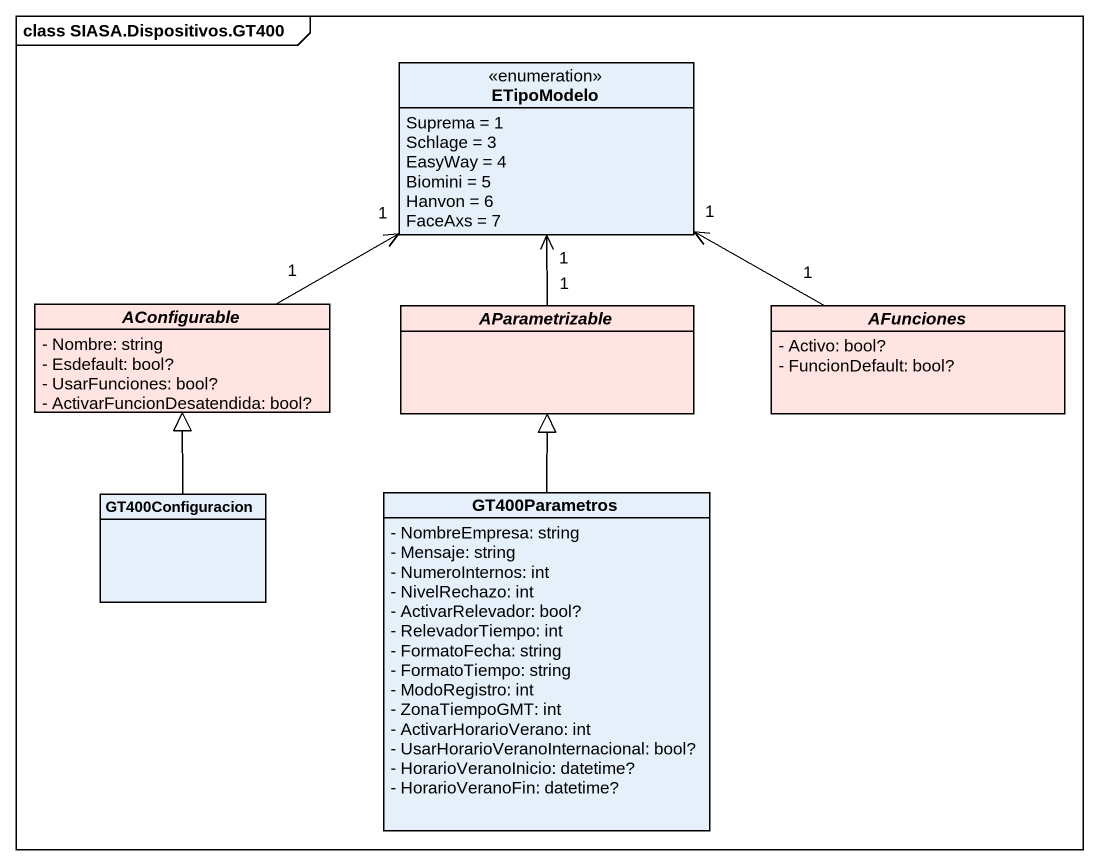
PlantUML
@startuml
mainframe class SIASA.Dispositivos.GT400
hide circle
hide empty members
skinparam classAttributeIconSize 0
enum ETipoModelo {
  Suprema = 1
  Schlage = 3
  EasyWay = 4
  Biomini = 5
  Hanvon = 6
  FaceAxs = 7
}
abstract class AConfigurable #FFE4E1 {
  - Nombre: string
  - Esdefault: bool?
  - UsarFunciones: bool?
  - ActivarFuncionDesatendida: bool?
}
abstract class AParametrizable #FFE4E1
abstract class AFunciones #FFE4E1 {
  - Activo: bool?
  - FuncionDefault: bool?
}
class GT400Configuracion
class GT400Parametros {
  - NombreEmpresa: string
  - Mensaje: string
  - NumeroInternos: int
  - NivelRechazo: int
  - ActivarRelevador: bool?
  - RelevadorTiempo: int
  - FormatoFecha: string
  - FormatoTiempo: string
  - ModoRegistro: int
  - ZonaTiempoGMT: int
  - ActivarHorarioVerano: int
  - UsarHorarioVeranoInternacional: bool?
  - HorarioVeranoInicio: datetime?
  - HorarioVeranoFin: datetime?
}
AConfigurable "1" -right-> "1" ETipoModelo
AParametrizable "1" -up-> "1" ETipoModelo
AFunciones "1" -left-> "1" ETipoModelo
GT400Configuracion -up-|> AConfigurable
GT400Parametros -up-|> AParametrizable
@enduml
